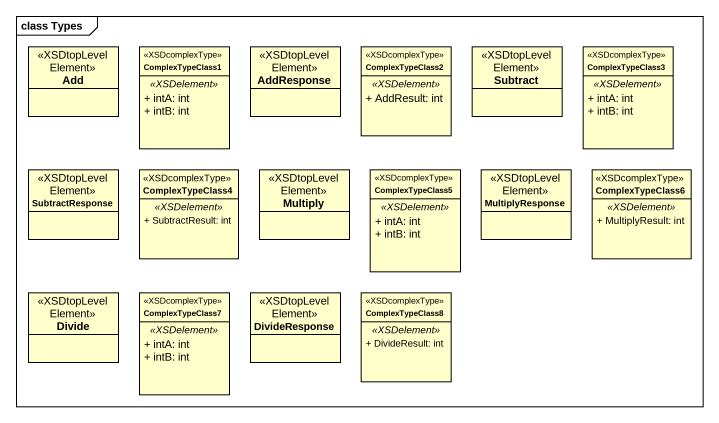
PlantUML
@startuml
mainframe class Types
hide circle
hide empty members
skinparam classAttributeIconSize 0
class Add <<XSDtopLevelElement>>
class ComplexTypeClass1 <<XSDcomplexType>> {
  .. <<XSDelement>> ..
  + intA: int
  + intB: int
}
class AddResponse <<XSDtopLevelElement>>
class ComplexTypeClass2 <<XSDcomplexType>> {
  .. <<XSDelement>> ..
  + AddResult: int
}
class Subtract <<XSDtopLevelElement>>
class ComplexTypeClass3 <<XSDcomplexType>> {
  .. <<XSDelement>> ..
  + intA: int
  + intB: int
}
class SubtractResponse <<XSDtopLevelElement>>
class ComplexTypeClass4 <<XSDcomplexType>> {
  .. <<XSDelement>> ..
  + SubtractResult: int
}
class Multiply <<XSDtopLevelElement>>
class ComplexTypeClass5 <<XSDcomplexType>> {
  .. <<XSDelement>> ..
  + intA: int
  + intB: int
}
class MultiplyResponse <<XSDtopLevelElement>>
class ComplexTypeClass6 <<XSDcomplexType>> {
  .. <<XSDelement>> ..
  + MultiplyResult: int
}
class Divide <<XSDtopLevelElement>>
class ComplexTypeClass7 <<XSDcomplexType>> {
  .. <<XSDelement>> ..
  + intA: int
  + intB: int
}
class DivideResponse <<XSDtopLevelElement>>
class ComplexTypeClass8 <<XSDcomplexType>> {
  .. <<XSDelement>> ..
  + DivideResult: int
}
@enduml
